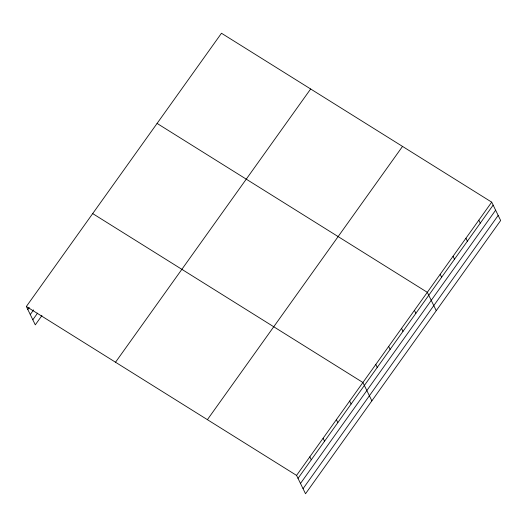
<?xml version="1.0" encoding="UTF-8"?>
<svg xmlns="http://www.w3.org/2000/svg" width="527" height="527" viewBox="0 0 527 527"><rect width="100%" height="100%" fill="white"/><g stroke="black" fill="none" stroke-linecap="round" stroke-linejoin="round"><path stroke-width="0.79" d="M26.35 306.497L221.478 33.247L491.698 202.151L500.65 220.503L305.522 493.753L296.569 475.4L26.35 306.497L35.302 324.849L41.936 315.554M27.799 309.468L29.222 307.472M30.276 314.54L33.59 309.896M32.826 319.77L37.562 313.137M115.525 362.233L310.653 88.984M207.401 419.663L402.529 146.414M296.569 475.4L491.698 202.151M298.018 478.371L493.147 205.122M300.495 483.443L495.624 210.201M303.045 488.674L498.173 215.424M157.086 123.423L427.305 292.327L436.257 310.673M92.693 213.593L362.912 382.497L371.864 400.849M478.819 220.187L480.268 223.158M465.94 238.224L467.39 241.188M453.062 256.254L454.511 259.225M440.183 274.29L441.633 277.261M414.426 310.357L415.875 313.328M401.548 328.393L402.997 331.364M388.669 346.423L390.118 349.394M375.791 364.46L377.24 367.431M349.645 401.073L351.094 404.044M336.378 419.657L337.827 422.628M323.11 438.24L324.56 441.204M309.843 456.817L311.286 459.788"/></g></svg>
